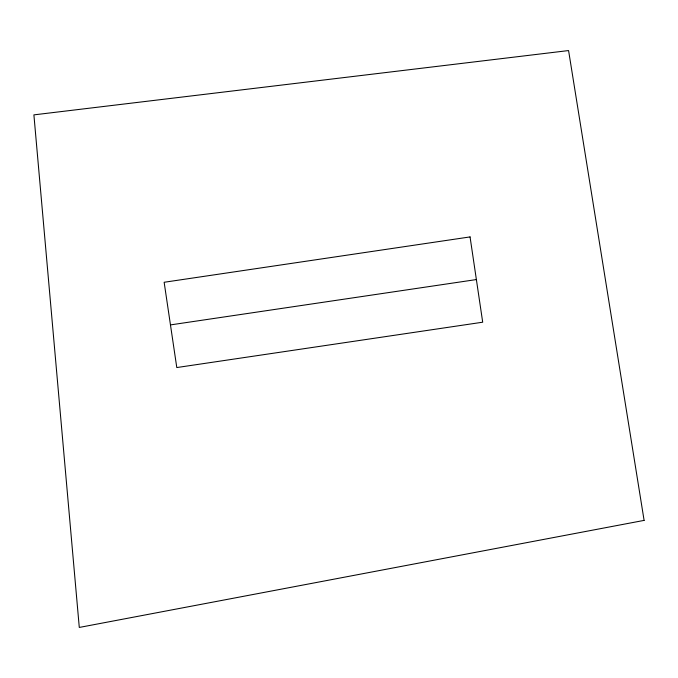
<?xml version="1.0" encoding="UTF-8"?>
<svg xmlns="http://www.w3.org/2000/svg" width="678" height="678" viewBox="0 0 678 678"><rect width="100%" height="100%" fill="white"/><g stroke="black" fill="none" stroke-linecap="round" stroke-linejoin="round"><path stroke-width="1.02" d="M170.466 324.906L476.38 279.565M644.1 520.39L79.284 627.438L33.9 114.87L568.579 50.562L644.1 520.39M470.057 236.919L164.144 282.268L176.788 367.552L482.702 322.203L470.057 236.919"/></g></svg>
